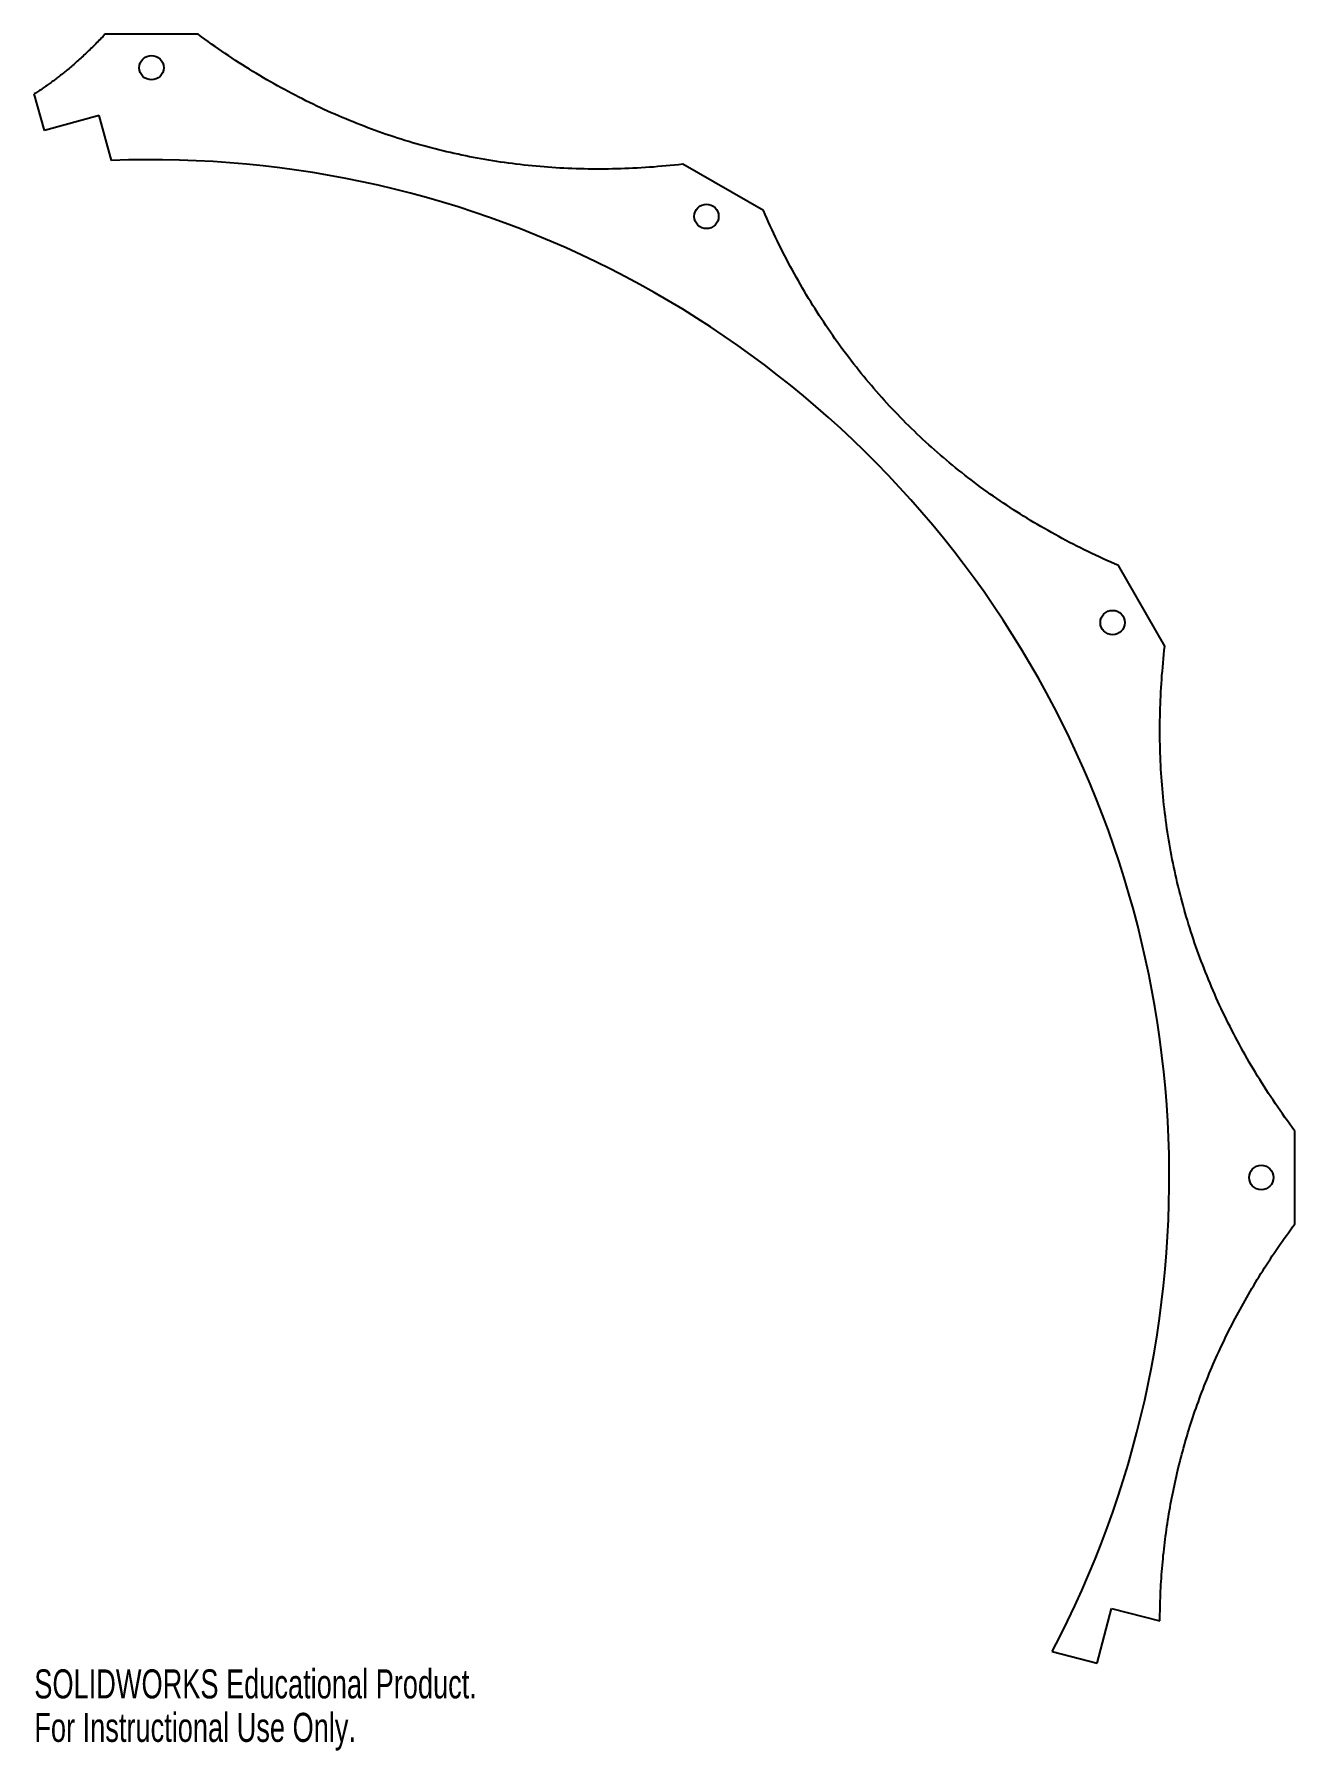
# Model space of a CAD drawing. Header units: inches. Extents: x -0.8 to 7.5, y -3.8 to 7.5.
import ezdxf

# ---------------------------------------------------------------- set-up
doc = ezdxf.new("R2010")
doc.units = ezdxf.units.IN
doc.header["$MEASUREMENT"] = 0
doc.styles.add('SLDTEXTSTYLE0', font='TXT', dxfattribs={"width": 0.7})

msp = doc.modelspace()

# ---------------------------------------------------------------- linework, layer by layer
at = {"color": 7, "linetype": 'Continuous', "lineweight": 25}
for p, q in [((0.305, 7.494), (-0.305, 7.494)), ((-0.702, 6.863), (-0.768, 7.103)), ((-0.343, 6.961), (-0.702, 6.863)), ((-0.262, 6.667), (-0.343, 6.961)), ((4.011, 6.338), (3.483, 6.642)), ((6.642, 3.483), (6.338, 4.011)), ((7.494, -0.305), (7.494, 0.305)), ((6.2, -3.184), (6.294, -2.824)), ((6.294, -2.824), (6.61, -2.906)), ((5.905, -3.107), (6.2, -3.184))]:
    msp.add_line(p, q, dxfattribs=at)
for centre in [(0, 7.275), (3.638, 6.3), (6.3, 3.638), (7.275, 0)]:
    msp.add_circle(centre, 0.08, dxfattribs=at)
msp.add_arc((0, 0), 6.672, 332.2501, 92.2501, dxfattribs=at)
for points in [[(-0.305, 7.494), (-0.528, 7.256), (-0.768, 7.103)], [(3.483, 6.642), (1.726, 6.443), (0.305, 7.494)], [(6.338, 4.011), (4.717, 4.717), (4.011, 6.338)], [(7.494, 0.305), (6.443, 1.726), (6.642, 3.483)], [(6.61, -2.906), (6.618, -1.489), (7.494, -0.305)]]:
    msp.add_open_spline(points, degree=2, dxfattribs=at)

# ---------------------------------------------------------------- texts
at = {"color": 7, "linetype": 'Continuous', "char_height": 0.1903, "attachment_point": 1, "style": 'SLDTEXTSTYLE0'}
for s, insert in [('SOLIDWORKS Educational Product.', (-0.768, -3.224)), ('For Instructional Use Only.', (-0.768, -3.509))]:
    msp.add_mtext(s, dxfattribs=dict(at, insert=insert))

doc.saveas('drawing.dxf')
